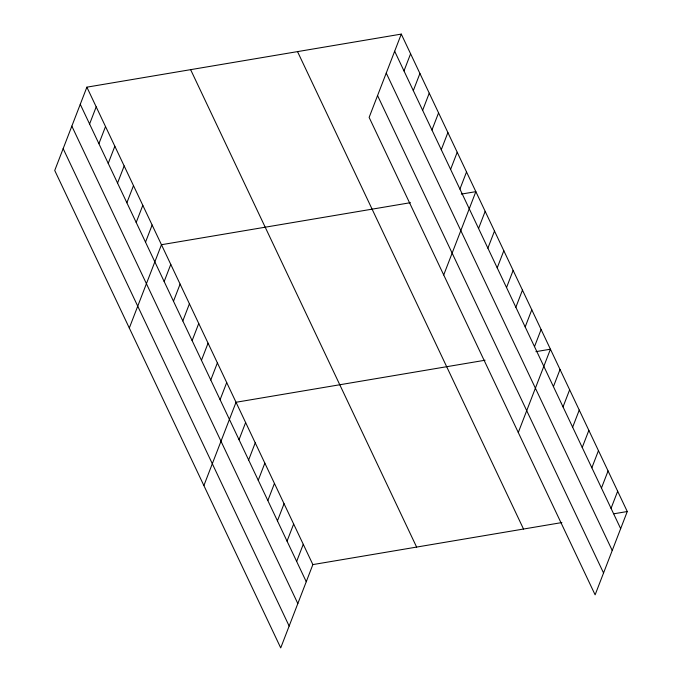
<?xml version="1.0" encoding="UTF-8"?>
<svg xmlns="http://www.w3.org/2000/svg" width="682" height="682" viewBox="0 0 682 682"><rect width="100%" height="100%" fill="white"/><g stroke="black" fill="none" stroke-linecap="round" stroke-linejoin="round"><path stroke-width="1.02" d="M86.878 87.168L54.731 170.474L280.72 647.9L312.868 564.594L86.878 87.168L401.28 34.1L627.269 511.526L595.122 594.832L369.132 117.406L401.28 34.1M89.589 123.996L96.196 106.861M98.907 143.689L105.522 126.562M108.233 163.382L114.84 146.255M117.551 183.074L124.167 165.948M126.878 202.767L133.484 185.64M136.195 222.46L142.811 205.333M145.522 242.161L152.129 225.026M129.307 328.025L161.455 244.719L410.487 202.682M164.166 281.547L170.773 264.411M173.484 301.239L180.099 284.113M182.81 320.932L189.417 303.805M192.128 340.625L198.743 323.498M201.454 360.318L208.061 343.191M210.772 380.01L217.388 362.884M220.098 399.712L226.705 382.576M203.884 485.575L236.032 402.269L485.064 360.232M239.024 439.694L245.631 422.559M248.632 459.983L255.238 442.857M403.991 70.919L410.598 53.793M258.231 480.273L264.846 463.146M413.309 90.621L419.924 73.486M267.838 500.562L274.445 483.436M422.635 110.314L429.242 93.178M277.446 520.852L284.053 503.725M431.953 130.006L438.569 112.88M287.045 541.141L293.661 524.015M441.28 149.699L447.886 132.572M296.653 561.439L303.26 544.304M450.597 169.392L457.213 152.265M459.924 189.085L466.531 171.958M443.709 274.957L475.857 191.651L461.33 194.106M478.568 228.47L485.175 211.343M487.886 248.171L494.501 231.036M497.212 267.864L503.819 250.729M506.53 287.557L513.145 270.43M515.856 307.25L522.463 290.123M525.174 326.942L531.789 309.816M534.5 346.635L541.107 329.508M518.286 432.507L550.434 349.201L535.907 351.656M553.426 386.617L560.033 369.491M563.034 406.915L569.641 389.78M572.633 427.205L579.248 410.07M582.24 447.494L588.847 430.368M591.848 467.784L598.455 450.657M601.447 488.073L608.063 470.947M611.055 508.363L617.662 491.236M312.868 564.594L561.908 522.557M613.783 513.802L627.269 511.526M394.665 51.227L620.663 528.652M386.242 73.068L612.231 550.493M377.555 95.565L603.553 572.991M297.523 51.61L523.52 529.036M190.628 69.658L416.617 547.083M80.263 104.303L306.261 581.729M71.84 126.136L297.829 603.561M63.162 148.633L289.151 626.059"/></g></svg>
